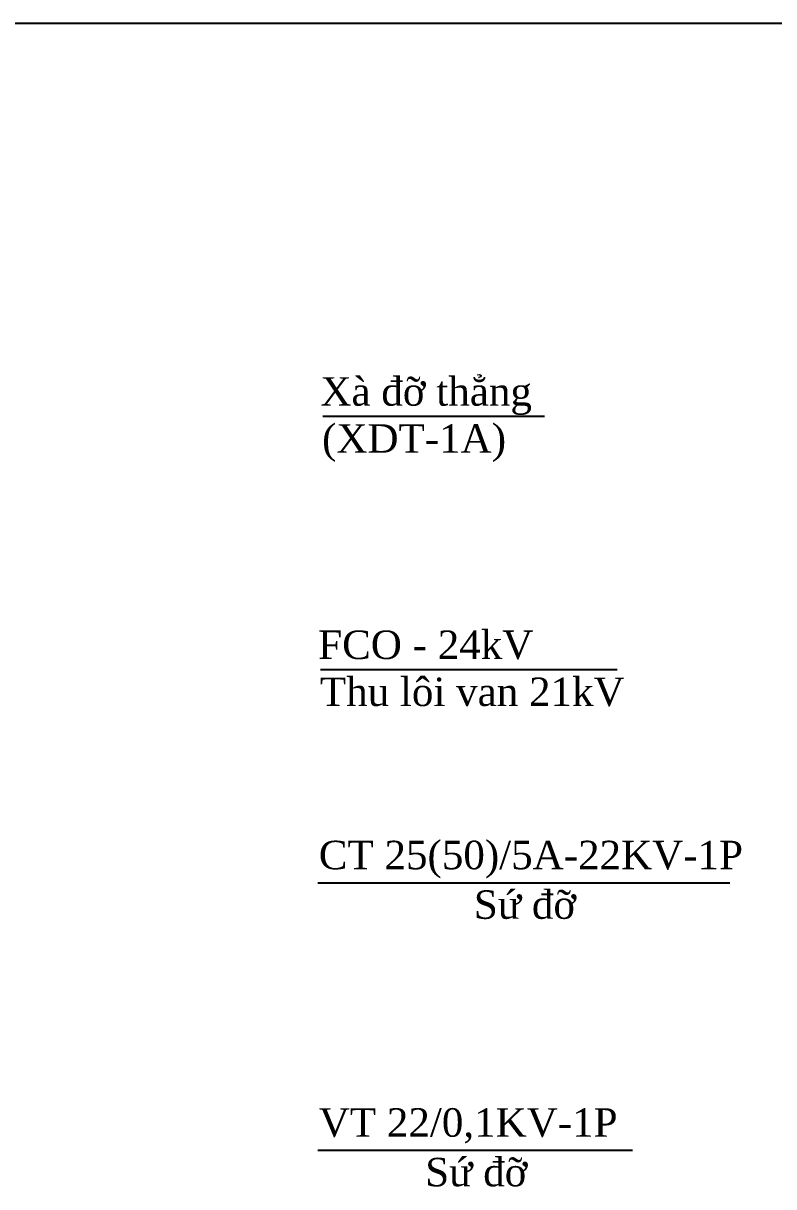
# Model space of a CAD drawing. Header units: inches. Extents: x -246336 to 136055, y -106871 to 69513.
# Drawn here: x -204663 to -200316, y 12175 to 18912 of the extents above; entities that cross this region are included whole.
import ezdxf

# ---------------------------------------------------------------- set-up
doc = ezdxf.new("R2010")
doc.units = ezdxf.units.IN
doc.header["$MEASUREMENT"] = 0
doc.layers.add('XA-TT1', color=7, linetype='Continuous')
doc.styles.add('VIET25', font='VNTIME_0.TTF', dxfattribs={"height": 2.5})

msp = doc.modelspace()

# ---------------------------------------------------------------- linework, layer by layer
at = {"color": 1}
msp.add_line((-216812.302, 18911.503), (-191394.958, 18911.503), dxfattribs=at)
at = {"layer": 'XA-TT1', "color": 3}
for p, q in [((-202928.134, 16636.843), (-201642.494, 16636.843)), ((-202940.866, 15170.269), (-201222.649, 15170.269)), ((-202955.552, 13935.129), (-200569.454, 13935.129)), ((-202955.552, 12386.381), (-201132.867, 12386.381))]:
    msp.add_line(p, q, dxfattribs=at)

# ---------------------------------------------------------------- texts
at = {"layer": 'XA-TT1', "style": 'VIET25'}
for s, p in [('Xµ ®ì th¼ng ', (-202941.514, 16697.414)), ('(XDT-1A)', (-202931.615, 16425.009)), ('FCO - 24kV', (-202954.247, 15230.84)), ('Thu l«i van 21kV', (-202944.348, 14958.434)), ('CT 25(50)/5A-22KV-1P', (-202951, 14013.45)), ('Sø ®ì', (-202052.391, 13726.446)), ('VT 22/0,1KV-1P', (-202951, 12464.702)), ('Sø ®ì', (-202334.344, 12177.698))]:
    msp.add_text(s, height=165, dxfattribs=at).set_placement(p)

doc.saveas('drawing.dxf')
